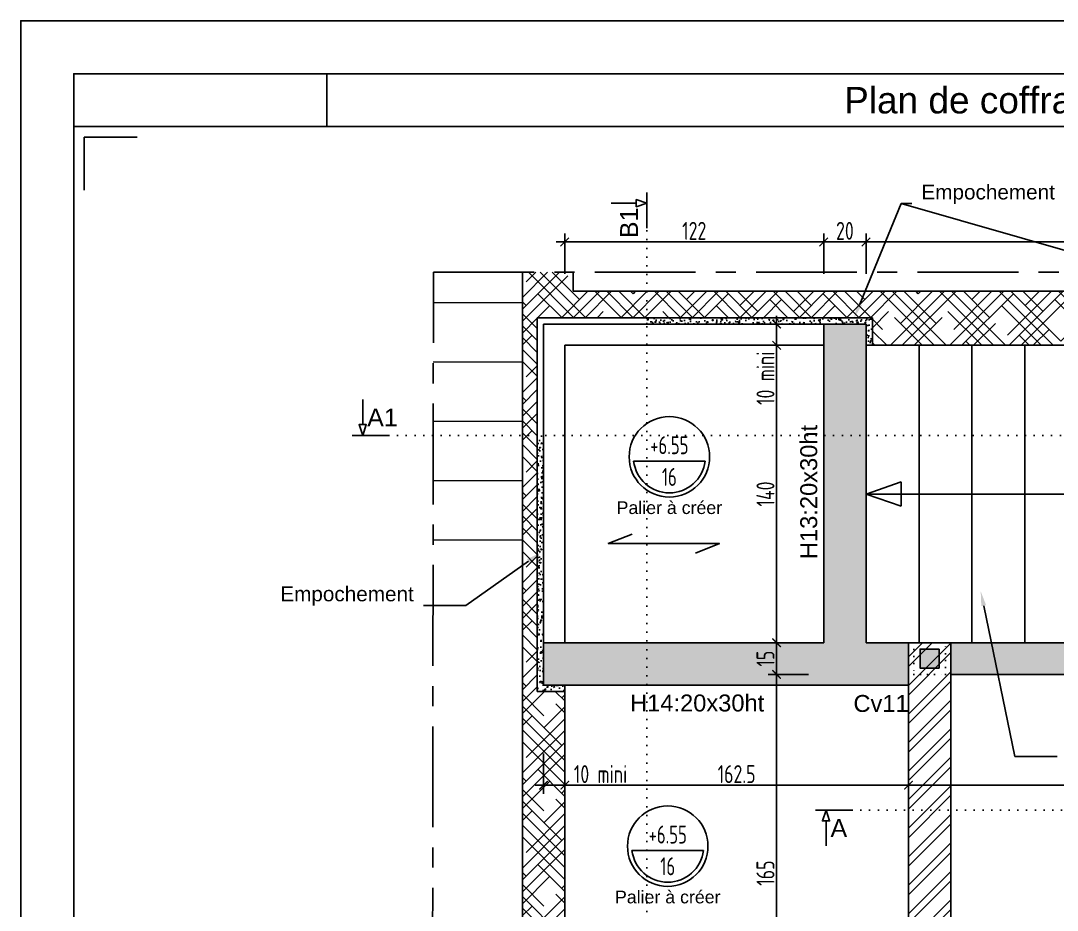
# Model space of a CAD drawing. Header units: millimetres. Extents: x -14819 to 43195, y -10328 to 20814.
# Drawn here: x 19364.7 to 19854.2, y 3752.5 to 4172.4 of the extents above; entities that cross this region are included whole.
import ezdxf
from ezdxf import colors
from ezdxf.entities.mleader import LeaderData, LeaderLine
from ezdxf.enums import TextEntityAlignment as Align
from ezdxf.math import Vec2, Vec3

# ---------------------------------------------------------------- set-up
doc = ezdxf.new("R2010")
doc.units = ezdxf.units.MM
doc.header["$PDMODE"] = 3
doc.linetypes.add('AXES', pattern=[50.8, 31.75, -6.35, 6.35, -6.35])
doc.linetypes.add('POINTILLE', pattern=[6.35, 0, -6.35])
for name, color, linetype in [('-SOCNA- 0', 255, 'Continuous'), ('-SOCNA- Divers', 7, 'Continuous'), ('-SOCNA- Text', 255, 'Continuous'), ('-SOCNA- Textes', 7, 'Continuous')]:
    doc.layers.add(name, color=color, linetype=linetype)
for name, color, linetype, lineweight in [('-SOCNA- Fer- Coffrage', 173, 'Continuous', 25), ('Escalier', 8, 'Continuous', 18), ('Mur_coupe', 7, 'Continuous', 25)]:
    doc.layers.add(name, color=color, linetype=linetype, lineweight=lineweight)
doc.layers.add('-SOCNA- Visible', color=66, linetype='Continuous', plot=False)
doc.styles.add('-ST-Arial', font='arial.ttf')
doc.styles.add('-ST-Isocp', font='isocp.shx', dxfattribs={"width": 0.8})
doc.styles.add('SOCNA- Arial', font='arial.ttf')
doc.linetypes.add('ZIGZAG', pattern='A,0.00254,-5.08,[131,ltypeshp.shx,S=5.08,R=0,X=-5.08,Y=0],-10.16,[131,ltypeshp.shx,S=5.08,R=180,X=5.08,Y=0],-5.08', length=20.32254)
doc.dimstyles.new('Copie de -ST-25s', dxfattribs={"dimtxt": 8.5, "dimasz": 4, "dimexe": 4, "dimexo": 5, "dimgap": 1, "dimtad": 1, "dimdec": 1, "dimrnd": 0.5, "dimdsep": 46, "dimtxsty": '-ST-Isocp', "dimblk": 'ARCHTICK', "dimcen": 1.5, "dimdle": 4, "dimclrd": 30, "dimclre": 30, "dimclrt": 6, "dimadec": 1, "dimazin": 0, "dimtfac": 1, "dimtdec": 1, "dimtofl": 0, "dimtmove": 0, "dimatfit": 3, "dimfxl": 15, "dimfxlon": 1, "dimtolj": 1, "dimtzin": 0, "dimlwd": -1, "dimlwe": -1, "dimarcsym": 0})
pattern_1 = [(50, (-16648.853, 473.8736), (5.46554007, -0.47817257), [0.5715, -6.2865]), (355, (-16648.853, 473.8736), (-1.0573026, 5.7317054), [0.4572, -5.0292175]), (100.451445, (-16648.3976, 473.834), (4.4082374, 5.25353256), [0.4857003, -5.3427073]), (46.1842, (-16648.853, 475.3976), (8.1323712, -1.2612698), [0.85725, -9.42975]), (96.635558, (-16648.1754, 475.2925), (7.122124, 7.4227837), [0.7285507, -8.0140682]), (351.18415, (-16648.853, 475.398), (7.122124, 7.4227837), [0.685799, -7.543792]), (21, (-16648.091, 475.0166), (4.54843174, -3.06795595), [0.5715, -6.2865]), (326, (-16648.091, 475.0166), (1.85406085, 5.525639), [0.4572, -5.0292]), (71.451445, (-16647.712, 474.761), (6.4024926, 2.4576831), [0.4857003, -5.3426981]), (37.5, (-16648.8531, 473.8736), (0.0926581, 2.53665117), [0, -4.96824, 0, -5.1054, 0, -5.04825]), (7.5, (-16648.853, 473.8736), (2.00458988, 3.00541724), [0, -2.91084, 0, -4.85394, 0, -1.92405]), (327.5, (-16650.5524, 473.8736), (4.06771786, -0.17186232), [0, -1.905, 0, -5.9436, 0, -7.8867]), (317.5, (-16651.3144, 473.8736), (4.44387544, 0.76279473), [0, -2.4765, 0, -3.94716, 0, -5.6007])]

# ---------------------------------------------------------------- blocks, each defined once
blk = doc.blocks.new('A$C22FF3420')
at = {"layer": 'Escalier', "color": 9}
for p, q in [((0, -14.53), (-42.04, -14.53)), ((0, -42.53), (-42.07, -42.53)), ((0, -70.53), (-42.11, -70.53)), ((0, -98.53), (-42.14, -98.53)), ((0, -126.53), (-42.17, -126.53))]:
    blk.add_line(p, q, dxfattribs=at)
blk = doc.blocks.new('_ArchTick')
at = {"color": 0, "linetype": 'ByBlock', "const_width": 0.15}
blk.add_lwpolyline([(-0.5, -0.5), (0.5, 0.5)], dxfattribs=at)
blk = doc.blocks.new('*D364')
at = {"layer": '-SOCNA- Fer- Coffrage', "color": 30, "ltscale": 1.5, "transparency": 16777216}
for p, q in [((19721.64, 3867.79), (19721.64, 3694.79)), ((19736.64, 3863.79), (19717.64, 3863.79)), ((19723.75, 3698.79), (19717.64, 3698.79))]:
    blk.add_line(p, q, dxfattribs=at)
at = {"layer": 'Defpoints', "color": 0, "ltscale": 1.5, "transparency": 16777216}
for p in [(19804.98, 3863.79), (19721.64, 3698.79), (19783.9, 3698.79, -195)]:
    blk.add_point(p, dxfattribs=at)
at = {"layer": '-SOCNA- Fer- Coffrage', "color": 30, "ltscale": 1.5, "transparency": 16777216, "xscale": 4, "yscale": 4, "zscale": 4}
for p, rotation in [((19721.64, 3863.79), 90), ((19721.64, 3698.79), 270)]:
    blk.add_blockref('_ArchTick', p, dxfattribs=dict(at, rotation=rotation))
at = {"layer": '-SOCNA- Fer- Coffrage', "color": 6, "ltscale": 1.5, "transparency": 16777216, "insert": (19716.39, 3770.02), "char_height": 8.5, "attachment_point": 5, "rotation": 90, "style": '-ST-Isocp'}
blk.add_mtext('\\A1;165', dxfattribs=at)
blk = doc.blocks.new('*D365')
at = {"layer": '-SOCNA- Fer- Coffrage', "color": 30, "ltscale": 1.5, "transparency": 16777216}
for p, q in [((19721.64, 3859.79), (19721.64, 3882.79)), ((19736.64, 3878.79), (19717.64, 3878.79)), ((19736.64, 3863.79), (19717.64, 3863.79))]:
    blk.add_line(p, q, dxfattribs=at)
at = {"layer": 'Defpoints', "color": 0, "ltscale": 1.5, "transparency": 16777216}
for p in [(19721.64, 3878.79), (19804.98, 3878.79), (19804.98, 3863.79)]:
    blk.add_point(p, dxfattribs=at)
at = {"layer": '-SOCNA- Fer- Coffrage', "color": 30, "ltscale": 1.5, "transparency": 16777216, "xscale": 4, "yscale": 4, "zscale": 4}
for p, rotation in [((19721.64, 3878.79), 90), ((19721.64, 3863.79), 270)]:
    blk.add_blockref('_ArchTick', p, dxfattribs=dict(at, rotation=rotation))
at = {"layer": '-SOCNA- Fer- Coffrage', "color": 6, "ltscale": 1.5, "transparency": 16777216, "insert": (19716.39, 3871.29), "char_height": 8.5, "attachment_point": 5, "rotation": 90, "style": '-ST-Isocp'}
blk.add_mtext('\\A1;15', dxfattribs=at)
blk = doc.blocks.new('*D368')
at = {"layer": '-SOCNA- Fer- Coffrage', "color": 30, "ltscale": 1.5, "transparency": 16777216}
for p, q in [((19621.6, 3630.36), (19621.6, 3611.36)), ((19783.9, 3626.15), (19783.9, 3611.36)), ((19617.6, 3615.36), (19787.9, 3615.36))]:
    blk.add_line(p, q, dxfattribs=at)
at = {"layer": 'Defpoints', "color": 0, "ltscale": 1.5, "transparency": 16777216}
for p in [(19783.9, 3853.02, -195), (19621.6, 3677.02), (19783.9, 3615.36)]:
    blk.add_point(p, dxfattribs=at)
at = {"layer": '-SOCNA- Fer- Coffrage', "color": 30, "ltscale": 1.5, "transparency": 16777216, "xscale": 4, "yscale": 4, "zscale": 4, "rotation": 180}
blk.add_blockref('_ArchTick', (19621.6, 3615.36), dxfattribs=at)
at = {"layer": '-SOCNA- Fer- Coffrage', "color": 30, "ltscale": 1.5, "transparency": 16777216, "xscale": 4, "yscale": 4, "zscale": 4}
blk.add_blockref('_ArchTick', (19783.9, 3615.36), dxfattribs=at)
at = {"layer": '-SOCNA- Fer- Coffrage', "color": 6, "ltscale": 1.5, "transparency": 16777216, "insert": (19702.75, 3620.62), "char_height": 8.5, "attachment_point": 5, "style": '-ST-Isocp'}
blk.add_mtext('\\A1;162.5', dxfattribs=at)
blk = doc.blocks.new('*U331')
at = {"layer": '-SOCNA- Divers', "color": 8}
for p, q in [((-760.7, 0), (-720.7, 0)), ((12, 0), (-28, 0))]:
    blk.add_line(p, q, dxfattribs=at)
at = {"layer": '-SOCNA- Divers', "color": 221, "linetype": 'POINTILLE', "ltscale": 1.5}
blk.add_line((0, 0), (-748.7, 0), dxfattribs=at)
at = {"layer": '-SOCNA- Divers'}
for points in [[(-748.7, 12), (-748.7, 40)], [(0, 12), (0, 40)]]:
    blk.add_lwpolyline(points, dxfattribs=at)
for points in [[(-748.7, 0), (-752.7, 12), (-744.7, 12)], [(0, 0), (4, 12), (-4, 12)]]:
    blk.add_lwpolyline(points, close=True, dxfattribs=at)
at = {"layer": '-SOCNA- Divers', "style": '-ST-Arial'}
blk.add_attdef('REP2', text='', height=20, rotation=180, dxfattribs=at).set_placement((-743.7, 19.7), align=Align.MIDDLE_RIGHT)
blk.add_attdef('REP1', text='', height=20, rotation=180, dxfattribs=at).set_placement((-5, 19.7), align=Align.MIDDLE_LEFT)
blk = doc.blocks.new('*U343')
at = {"layer": '-SOCNA- Divers', "color": 221, "linetype": 'POINTILLE', "ltscale": 1.5}
blk.add_line((0, 0), (-1407.5, 0), dxfattribs=at)
at = {"layer": '-SOCNA- Divers', "color": 8}
for p, q in [((12, 0), (-28, 0)), ((-1419.5, 0), (-1379.5, 0))]:
    blk.add_line(p, q, dxfattribs=at)
at = {"layer": '-SOCNA- Divers'}
for points in [[(0, 0), (4, -12), (-4, -12)], [(-1407.5, 0), (-1411.5, -12), (-1403.5, -12)]]:
    blk.add_lwpolyline(points, close=True, dxfattribs=at)
for points in [[(-1407.5, -12), (-1407.5, -40)], [(0, -12), (0, -40)]]:
    blk.add_lwpolyline(points, dxfattribs=at)
at = {"layer": '-SOCNA- Divers', "style": '-ST-Arial'}
blk.add_attdef('REP2', text='', height=20, rotation=180, dxfattribs=at).set_placement((-1402.5, -20), align=Align.MIDDLE_RIGHT)
blk.add_attdef('REP1', text='', height=20, rotation=180, dxfattribs=at).set_placement((-5, -20), align=Align.MIDDLE_LEFT)
blk = doc.blocks.new('*D354')
at = {"layer": '-SOCNA- Fer- Coffrage', "color": 30, "ltscale": 1.5, "transparency": 16777216}
for p, q in [((19611.6, 3826.52), (19611.6, 3807.52)), ((19621.6, 3826.52), (19621.6, 3807.52)), ((19607.6, 3811.52), (19621.6, 3811.52)), ((19621.6, 3811.52), (19651.4, 3811.52))]:
    blk.add_line(p, q, dxfattribs=at)
at = {"layer": 'Defpoints', "color": 0, "ltscale": 1.5, "transparency": 16777216}
for p in [(19611.6, 3858.79), (19621.6, 3858.79), (19621.6, 3811.52)]:
    blk.add_point(p, dxfattribs=at)
at = {"layer": '-SOCNA- Fer- Coffrage', "color": 30, "ltscale": 1.5, "transparency": 16777216, "xscale": 4, "yscale": 4, "zscale": 4, "rotation": 180}
blk.add_blockref('_ArchTick', (19611.6, 3811.52), dxfattribs=at)
at = {"layer": '-SOCNA- Fer- Coffrage', "color": 30, "ltscale": 1.5, "transparency": 16777216, "xscale": 4, "yscale": 4, "zscale": 4}
blk.add_blockref('_ArchTick', (19621.6, 3811.52), dxfattribs=at)
at = {"layer": '-SOCNA- Fer- Coffrage', "color": 6, "ltscale": 1.5, "transparency": 16777216, "insert": (19638.5, 3816.77), "char_height": 8.5, "attachment_point": 5, "style": '-ST-Isocp'}
blk.add_mtext('\\A1;10 mini', dxfattribs=at)
blk = doc.blocks.new('*U341')
at = {"layer": '-SOCNA- Divers', "color": 221, "linetype": 'POINTILLE', "ltscale": 1.5}
blk.add_line((0, 0), (-1723.6, 0), dxfattribs=at)
at = {"layer": '-SOCNA- Divers', "color": 8}
blk.add_line((12, 0), (-28, 0), dxfattribs=at)
at = {"layer": '-SOCNA- Divers'}
blk.add_lwpolyline([(0, 0), (4, -12), (-4, -12)], close=True, dxfattribs=at)
blk.add_lwpolyline([(0, -12), (0, -40)], dxfattribs=at)
at = {"layer": '-SOCNA- Divers', "style": '-ST-Arial'}
blk.add_attdef('REP2', text='', height=20, rotation=180, dxfattribs=at).set_placement((-1718.6, -20), align=Align.MIDDLE_RIGHT)
blk.add_attdef('REP1', text='', height=20, rotation=180, dxfattribs=at).set_placement((-5, -20), align=Align.MIDDLE_LEFT)
blk = doc.blocks.new('*U340')
at = {"layer": '-SOCNA- 0', "color": 7}
for p, q in [((289.15, 1385), (289.15, 1435)), ((50, 1385), (2050, 1385))]:
    blk.add_line(p, q, dxfattribs=at)
blk.add_lwpolyline([(50, 50), (2050, 50), (2050, 1435), (50, 1435)], close=True, dxfattribs=at)
at = {"layer": '-SOCNA- Visible', "color": 7}
for q in [(110, 1375), (60, 1325)]:
    blk.add_line((60, 1375), q, dxfattribs=at)
at = {"layer": '-SOCNA- Visible'}
blk.add_lwpolyline([(0, 0), (2100, 0), (2100, 1485), (0, 1485)], close=True, dxfattribs=at)
at = {"layer": '-SOCNA- Text', "color": 7, "style": 'SOCNA- Arial'}
for tag, p in [('TITRE', (1050, 1410)), ('INDICE', (2024.88, 1410))]:
    blk.add_attdef(tag, text='', height=25, dxfattribs=at).set_placement(p, align=Align.MIDDLE_CENTER)
for tag, p in [("NOM_D'AFFAIRE", (160, 70)), ('PLAN', (1824.83, 70))]:
    blk.add_attdef(tag, text='', height=15, dxfattribs=at).set_placement(p, align=Align.MIDDLE_LEFT)
blk = doc.blocks.new('*U333')
at = {"layer": '-SOCNA- Textes', "color": 1}
for p, q in [((-77, 6.33), (-77, 6.33)), ((-11.81, -19.02), (-79.34, -19.02)), ((-11.96, -32.75), (-11.96, -32.75))]:
    blk.add_line(p, q, dxfattribs=at)
blk.add_circle((-45.57, -15.02), 38, dxfattribs=at)
blk.add_arc((-45.57, -15.02), 34, 186.75633, 353.24367, dxfattribs=at)
at = {"layer": '-SOCNA- Textes', "color": 6, "style": '-ST-Isocp', "width": 0.75}
blk.add_attdef('NIVEAU_FINI', text='', height=14, dxfattribs=at).set_placement((-45.57, 32.72), align=Align.MIDDLE_CENTER)
at = {"layer": '-SOCNA- Textes', "style": '-ST-Isocp', "width": 0.75}
for tag, p in [('NIVEAU_BRUT', (-45.57, -4.02)), ('EPAISSEUR_DE_LA_DALLE', (-45.57, -34.02))]:
    blk.add_attdef(tag, text='', height=17, dxfattribs=at).set_placement(p, align=Align.MIDDLE_CENTER)
at = {"layer": '-SOCNA- Textes', "color": 6, "style": '-ST-Arial'}
blk.add_attdef('INFO', text='', height=12, dxfattribs=at).set_placement((-45.57, -63.02), align=Align.MIDDLE_CENTER)
blk = doc.blocks.new('*D356')
at = {"layer": '-SOCNA- Fer- Coffrage', "color": 30, "ltscale": 1.5, "transparency": 16777216}
for p, q in [((19723.75, 4019.17), (19717.64, 4019.17)), ((19721.64, 3874.79), (19721.64, 4023.17)), ((19736.64, 3878.79), (19717.64, 3878.79))]:
    blk.add_line(p, q, dxfattribs=at)
at = {"layer": 'Defpoints', "color": 0, "ltscale": 1.5, "transparency": 16777216}
for p in [(19721.64, 4019.17), (19783.9, 4019.17, 195), (19788.9, 3878.79)]:
    blk.add_point(p, dxfattribs=at)
at = {"layer": '-SOCNA- Fer- Coffrage', "color": 30, "ltscale": 1.5, "transparency": 16777216, "xscale": 4, "yscale": 4, "zscale": 4}
for p, rotation in [((19721.64, 4019.17), 90), ((19721.64, 3878.79), 270)]:
    blk.add_blockref('_ArchTick', p, dxfattribs=dict(at, rotation=rotation))
at = {"layer": '-SOCNA- Fer- Coffrage', "color": 6, "ltscale": 1.5, "transparency": 16777216, "insert": (19716.39, 3948.98), "char_height": 8.5, "attachment_point": 5, "rotation": 90, "style": '-ST-Isocp'}
blk.add_mtext('\\A1;140', dxfattribs=at)
blk = doc.blocks.new('*D357')
at = {"layer": '-SOCNA- Fer- Coffrage', "color": 30, "ltscale": 1.5, "transparency": 16777216}
for p, q in [((19723.75, 4029.17), (19717.64, 4029.17)), ((19721.64, 4015.17), (19721.64, 4033.17)), ((19723.75, 4019.17), (19717.64, 4019.17))]:
    blk.add_line(p, q, dxfattribs=at)
at = {"layer": 'Defpoints', "color": 0, "ltscale": 1.5, "transparency": 16777216}
for p in [(19721.64, 4029.17), (19783.9, 4029.17, 195), (19783.9, 4019.17, 195)]:
    blk.add_point(p, dxfattribs=at)
at = {"layer": '-SOCNA- Fer- Coffrage', "color": 30, "ltscale": 1.5, "transparency": 16777216, "xscale": 4, "yscale": 4, "zscale": 4}
for p, rotation in [((19721.64, 4029.17), 90), ((19721.64, 4019.17), 270)]:
    blk.add_blockref('_ArchTick', p, dxfattribs=dict(at, rotation=rotation))
at = {"layer": '-SOCNA- Fer- Coffrage', "color": 6, "ltscale": 1.5, "transparency": 16777216, "insert": (19716.39, 4003.63), "char_height": 8.5, "attachment_point": 5, "rotation": 90, "style": '-ST-Isocp'}
blk.add_mtext('\\A1;10 mini', dxfattribs=at)
blk = doc.blocks.new('*D358')
at = {"layer": '-SOCNA- Fer- Coffrage', "color": 30, "ltscale": 1.5, "transparency": 16777216}
for p, q in [((19783.9, 3826.52), (19783.9, 3807.52)), ((19617.6, 3811.52), (19787.9, 3811.52)), ((19621.6, 3812.35), (19621.6, 3807.52))]:
    blk.add_line(p, q, dxfattribs=at)
at = {"layer": 'Defpoints', "color": 0, "ltscale": 1.5, "transparency": 16777216}
for p in [(19621.6, 3858.79, 195), (19783.9, 3858.79), (19783.9, 3811.52)]:
    blk.add_point(p, dxfattribs=at)
at = {"layer": '-SOCNA- Fer- Coffrage', "color": 30, "ltscale": 1.5, "transparency": 16777216, "xscale": 4, "yscale": 4, "zscale": 4, "rotation": 180}
blk.add_blockref('_ArchTick', (19621.6, 3811.52), dxfattribs=at)
at = {"layer": '-SOCNA- Fer- Coffrage', "color": 30, "ltscale": 1.5, "transparency": 16777216, "xscale": 4, "yscale": 4, "zscale": 4}
blk.add_blockref('_ArchTick', (19783.9, 3811.52), dxfattribs=at)
at = {"layer": '-SOCNA- Fer- Coffrage', "color": 6, "ltscale": 1.5, "transparency": 16777216, "insert": (19702.75, 3816.77), "char_height": 8.5, "attachment_point": 5, "style": '-ST-Isocp'}
blk.add_mtext('\\A1;162.5', dxfattribs=at)
blk = doc.blocks.new('*D359')
at = {"layer": '-SOCNA- Fer- Coffrage', "color": 30, "ltscale": 1.5, "transparency": 16777216}
for p, q in [((19783.9, 3823.56), (19783.9, 3807.52)), ((19983.9, 3826.52), (19983.9, 3807.52)), ((19779.9, 3811.52), (19987.9, 3811.52))]:
    blk.add_line(p, q, dxfattribs=at)
at = {"layer": 'Defpoints', "color": 0, "ltscale": 1.5, "transparency": 16777216}
for p in [(19783.9, 3828.56), (19983.9, 3832.05), (19983.9, 3811.52)]:
    blk.add_point(p, dxfattribs=at)
at = {"layer": '-SOCNA- Fer- Coffrage', "color": 30, "ltscale": 1.5, "transparency": 16777216, "xscale": 4, "yscale": 4, "zscale": 4, "rotation": 180}
blk.add_blockref('_ArchTick', (19783.9, 3811.52), dxfattribs=at)
at = {"layer": '-SOCNA- Fer- Coffrage', "color": 30, "ltscale": 1.5, "transparency": 16777216, "xscale": 4, "yscale": 4, "zscale": 4}
blk.add_blockref('_ArchTick', (19983.9, 3811.52), dxfattribs=at)
at = {"layer": '-SOCNA- Fer- Coffrage', "color": 6, "ltscale": 1.5, "transparency": 16777216, "insert": (19883.9, 3816.77), "char_height": 8.5, "attachment_point": 5, "style": '-ST-Isocp'}
blk.add_mtext('\\A1;200', dxfattribs=at)
blk = doc.blocks.new('A$C5A907F53')
at = {"layer": '-SOCNA- Fer- Coffrage', "ltscale": 1.5}
h = blk.add_hatch(color=244, dxfattribs=at)
h.dxf.hatch_style = 1
h.paths.add_polyline_path([(-3, 3), (-3, 12), (-12, 12), (-12, 3)])
at = {"layer": '-SOCNA- Fer- Coffrage', "color": 173, "ltscale": 1.5}
blk.add_lwpolyline([(-12, 12), (-3, 12), (-3, 3), (-12, 3)], close=True, dxfattribs=at)
at = {"layer": '-SOCNA- Visible', "color": 173, "linetype": 'POINTILLE', "ltscale": 0.5}
blk.add_lwpolyline([(-15, 15), (0, 15), (0, 0), (-15, 0)], close=True, dxfattribs=at)
blk = doc.blocks.new('A$C18E16860')
at = {"layer": '-SOCNA- Fer- Coffrage', "ltscale": 1.5}
h = blk.add_hatch(dxfattribs=at)
h.set_pattern_fill('ANSI32', color=8)
h.set_pattern_definition([(45, (-35558.8295, -8405.841), (-6.735192, 6.735192), []), (45, (-35554.339, -8405.841), (-6.735192, 6.735192), [])])
h.paths.add_polyline_path([(202.87, 0), (202.87, -200), (222.87, -200), (222.87, 0)])
h.paths.add_polyline_path([(42.87, -200), (42.87, 0), (22.87, 0), (22.87, -200)])
h = blk.add_hatch(color=54, dxfattribs=at)
h.dxf.hatch_style = 1
h.paths.add_polyline_path([(202.87, 0), (42.87, 0), (42.87, -15), (202.87, -15)])
h = blk.add_hatch(color=54, dxfattribs=at)
h.dxf.hatch_style = 1
h.paths.add_polyline_path([(122.67, -100.38), (163.18, -89.49), (110.22, -89.49), (110.22, -147.21)])
h = blk.add_hatch(color=54, dxfattribs=at)
h.dxf.hatch_style = 1
h.paths.add_polyline_path([(202.87, -180), (42.87, -180), (42.87, -200), (202.87, -200)])
at = {"layer": '-SOCNA- Fer- Coffrage', "color": 4, "ltscale": 1.5}
for p, q in [((22.87, -200), (22.87, 0)), ((42.87, 0), (22.87, 0)), ((42.87, -200), (42.87, 0)), ((202.87, 0), (202.87, -200)), ((202.87, 0), (222.87, 0)), ((222.87, 0), (222.87, -200)), ((22.87, -200), (42.87, -200)), ((222.87, -200), (202.87, -200))]:
    blk.add_line(p, q, dxfattribs=at)
at = {"layer": '-SOCNA- Fer- Coffrage', "color": 2, "ltscale": 1.5}
for p, q in [((42.87, 0), (202.87, 0)), ((42.87, -15), (202.87, -15)), ((42.87, -180), (202.87, -180)), ((42.87, -200), (202.87, -200))]:
    blk.add_line(p, q, dxfattribs=at)
at = {"layer": '-SOCNA- Fer- Coffrage', "color": 8, "ltscale": 1.5}
blk.add_lwpolyline([(110.22, -89.49), (163.18, -89.49), (122.67, -100.38), (110.22, -147.21)], close=True, dxfattribs=at)
at = {"layer": '-SOCNA- Fer- Coffrage', "color": 173, "ltscale": 1.5, "xscale": -1}
blk.add_blockref('A$C5A907F53', (25.37, -15), dxfattribs=at)
at = {"layer": '-SOCNA- Fer- Coffrage', "color": 173, "ltscale": 1.5}
blk.add_blockref('A$C5A907F53', (220.37, -15), dxfattribs=at)
at = {"layer": '-SOCNA- Fer- Coffrage', "color": 173, "ltscale": 1.5, "rotation": 180}
blk.add_blockref('A$C5A907F53', (25.37, -182.5), dxfattribs=at)
at = {"layer": '-SOCNA- Fer- Coffrage', "color": 173, "ltscale": 1.5, "xscale": -1, "rotation": 180}
blk.add_blockref('A$C5A907F53', (220.37, -182.5), dxfattribs=at)
blk = doc.blocks.new('*D361')
at = {"layer": '-SOCNA- Fer- Coffrage', "color": 30, "ltscale": 1.5, "transparency": 16777216}
for p, q in [((19967.9, 4067.96), (19759.9, 4067.96)), ((19763.9, 4052.96), (19763.9, 4071.96)), ((19963.9, 4052.96), (19963.9, 4071.96))]:
    blk.add_line(p, q, dxfattribs=at)
at = {"layer": 'Defpoints', "color": 0, "ltscale": 1.5, "transparency": 16777216}
for p in [(19763.9, 4067.96), (19763.9, 4008.34), (19963.9, 4008.34)]:
    blk.add_point(p, dxfattribs=at)
at = {"layer": '-SOCNA- Fer- Coffrage', "color": 30, "ltscale": 1.5, "transparency": 16777216, "xscale": 4, "yscale": 4, "zscale": 4, "rotation": 180}
blk.add_blockref('_ArchTick', (19763.9, 4067.96), dxfattribs=at)
at = {"layer": '-SOCNA- Fer- Coffrage', "color": 30, "ltscale": 1.5, "transparency": 16777216, "xscale": 4, "yscale": 4, "zscale": 4}
blk.add_blockref('_ArchTick', (19963.9, 4067.96), dxfattribs=at)
at = {"layer": '-SOCNA- Fer- Coffrage', "color": 6, "ltscale": 1.5, "transparency": 16777216, "insert": (19863.9, 4073.21), "char_height": 8.5, "attachment_point": 5, "style": '-ST-Isocp'}
blk.add_mtext('\\A1;200', dxfattribs=at)
blk = doc.blocks.new('*D362')
at = {"layer": '-SOCNA- Fer- Coffrage', "color": 30, "ltscale": 1.5, "transparency": 16777216}
for p, q in [((19747.9, 4067.96), (19617.6, 4067.96)), ((19621.6, 4052.96), (19621.6, 4071.96)), ((19743.9, 4052.96), (19743.9, 4071.96))]:
    blk.add_line(p, q, dxfattribs=at)
at = {"layer": 'Defpoints', "color": 0, "ltscale": 1.5, "transparency": 16777216}
for p in [(19621.6, 4067.96), (19621.6, 4013.89), (19743.9, 4013.89)]:
    blk.add_point(p, dxfattribs=at)
at = {"layer": '-SOCNA- Fer- Coffrage', "color": 30, "ltscale": 1.5, "transparency": 16777216, "xscale": 4, "yscale": 4, "zscale": 4, "rotation": 180}
blk.add_blockref('_ArchTick', (19621.6, 4067.96), dxfattribs=at)
at = {"layer": '-SOCNA- Fer- Coffrage', "color": 30, "ltscale": 1.5, "transparency": 16777216, "xscale": 4, "yscale": 4, "zscale": 4}
blk.add_blockref('_ArchTick', (19743.9, 4067.96), dxfattribs=at)
at = {"layer": '-SOCNA- Fer- Coffrage', "color": 6, "ltscale": 1.5, "transparency": 16777216, "insert": (19682.75, 4073.21), "char_height": 8.5, "attachment_point": 5, "style": '-ST-Isocp'}
blk.add_mtext('\\A1;122', dxfattribs=at)
blk = doc.blocks.new('*D363')
at = {"layer": '-SOCNA- Fer- Coffrage', "color": 30, "ltscale": 1.5, "transparency": 16777216}
for p, q in [((19739.9, 4067.96), (19767.9, 4067.96)), ((19743.9, 4052.96), (19743.9, 4071.96)), ((19763.9, 4052.96), (19763.9, 4071.96))]:
    blk.add_line(p, q, dxfattribs=at)
at = {"layer": 'Defpoints', "color": 0, "ltscale": 1.5, "transparency": 16777216}
for p in [(19763.9, 4067.96), (19743.9, 4013.89), (19763.9, 4008.34)]:
    blk.add_point(p, dxfattribs=at)
at = {"layer": '-SOCNA- Fer- Coffrage', "color": 30, "ltscale": 1.5, "transparency": 16777216, "xscale": 4, "yscale": 4, "zscale": 4, "rotation": 180}
blk.add_blockref('_ArchTick', (19743.9, 4067.96), dxfattribs=at)
at = {"layer": '-SOCNA- Fer- Coffrage', "color": 30, "ltscale": 1.5, "transparency": 16777216, "xscale": 4, "yscale": 4, "zscale": 4}
blk.add_blockref('_ArchTick', (19763.9, 4067.96), dxfattribs=at)
at = {"layer": '-SOCNA- Fer- Coffrage', "color": 6, "ltscale": 1.5, "transparency": 16777216, "insert": (19753.9, 4073.21), "char_height": 8.5, "attachment_point": 5, "style": '-ST-Isocp'}
blk.add_mtext('\\A1;20', dxfattribs=at)
blk = doc.blocks.new('-ST-portée_2_appuis')
at = {"layer": '-SOCNA- Divers'}
blk.add_lwpolyline([(-20, 6), (-35, 0), (35, 0), (20, -6)], dxfattribs=at)
blk = doc.blocks.new('A$C4DED6073')
at = {"layer": '-SOCNA- Divers'}
blk.add_blockref('-ST-portée_2_appuis', (0, 0), dxfattribs=at)
blk = doc.blocks.new('A$C2408086A')
at = {"color": 2, "ltscale": 1.5, "xscale": 1.5, "yscale": 1.5, "zscale": 1.5, "rotation": 180}
blk.add_blockref('A$C4DED6073', (-52.5, 0), dxfattribs=at)

msp = doc.modelspace()

# ---------------------------------------------------------------- hatches: boundary and pattern name
at = {"layer": '-SOCNA- Fer- Coffrage', "ltscale": 1.5}
h = msp.add_hatch(dxfattribs=at)
h.set_pattern_fill('HOUND', color=8, scale=2.5, angle=45)
h.set_pattern_definition([(45, (-16648.853, 473.8736), (8.4189901, 14.0316502), [63.5, -31.75]), (135, (-16648.853, 473.8736), (8.4189901, -14.0316502), [63.5, -31.75])])
h.paths.add_polyline_path([(19865.9, 4019.17), (19921.87, 4019.17), (19921.87, 4044.67), (19660.41, 4044.67), (19660.41, 4032.17), (19766.9, 4032.17), (19766.9, 4019.17)])
h.paths.add_polyline_path([(19921.87, 4044.67), (19921.87, 4019.17), (19960.9, 4019.17), (19960.9, 4037.17), (19986.9, 4037.17), (19986.9, 4019.17), (20001.6, 4019.17), (20001.6, 4044.67)])
h.paths.add_polyline_path([(19601.6, 3976.67), (19608.6, 3976.67), (19608.6, 4032.17), (19660.41, 4032.17), (19660.41, 4044.67), (19625.6, 4044.67), (19625.6, 4053.69), (19601.6, 4053.69)])
h.paths.add_polyline_path([(19601.6, 3552.17), (19601.6, 3513.17), (19660.41, 3513.17), (19660.41, 3520.17), (19621.6, 3520.17), (19621.6, 3523.17), (19621.6, 3533.14), (19621.6, 3642.79), (19621.6, 3642.79), (19621.6, 3675.79), (19603.6, 3675.79), (19603.44, 3701.79), (19621.44, 3701.79), (19621.6, 3855.79), (19608.6, 3855.79), (19608.6, 3976.67), (19601.6, 3976.67)])
h = msp.add_hatch(dxfattribs=at)
h.set_pattern_fill('AR-CONC', color=30, scale=0.03)
h.set_pattern_definition(pattern_1)
h.paths.add_polyline_path([(19766.9, 4032.17), (19660.41, 4032.17), (19660.41, 4029.17), (19748.9, 4029.17), (19748.9, 4029.17), (19763.9, 4029.17), (19763.9, 4019.17), (19766.9, 4019.17)])
h = msp.add_hatch(color=54, dxfattribs=at)
h.dxf.hatch_style = 1
h.paths.add_polyline_path([(19763.9, 4029.17), (19743.9, 4029.17), (19743.9, 3878.79), (19763.9, 3878.79)])
h = msp.add_hatch(dxfattribs=at)
h.set_pattern_fill('AR-CONC', color=30, scale=0.03)
h.set_pattern_definition(pattern_1)
h.paths.add_polyline_path([(19611.6, 3976.67), (19608.6, 3976.67), (19608.6, 3855.79), (19621.6, 3855.79), (19621.72, 3858.79), (19611.72, 3858.79), (19611.6, 3868.79)])
h = msp.add_hatch(color=54, dxfattribs=at)
h.dxf.hatch_style = 1
h.paths.add_polyline_path([(19783.9, 3858.79), (19783.9, 3878.79), (19611.6, 3878.79), (19611.6, 3858.79)])

# ---------------------------------------------------------------- linework, layer by layer
at = {"layer": '-SOCNA- Fer- Coffrage', "color": 3, "linetype": 'ZIGZAG', "ltscale": 0.2}
for p, q in [((19766.9, 4032.17), (19608.6, 4032.17)), ((19608.6, 4032.17), (19608.6, 3855.79)), ((19766.9, 4019.17), (19766.9, 4032.17)), ((19608.6, 3855.79), (19621.6, 3855.79))]:
    msp.add_line(p, q, dxfattribs=at)
at = {"layer": '-SOCNA- Fer- Coffrage', "color": 173, "ltscale": 1.5}
for p, q in [((19611.6, 4029.17), (19611.6, 3878.79)), ((19788.9, 4019.17), (19788.9, 3878.79)), ((19813.9, 4019.17), (19813.9, 3878.79)), ((19838.9, 4019.17), (19838.9, 3878.79))]:
    msp.add_line(p, q, dxfattribs=at)
at = {"layer": '-SOCNA- Fer- Coffrage', "color": 2, "ltscale": 1.5}
for p, q in [((19743.9, 3878.79), (19743.9, 4029.17)), ((19763.9, 4029.17), (19743.9, 4029.17)), ((19763.9, 3878.79), (19763.9, 4029.17)), ((19743.9, 3878.79), (19611.6, 3878.79)), ((19611.6, 3878.79), (19611.6, 3858.79)), ((19763.9, 3878.79), (19783.9, 3878.79)), ((19783.9, 3858.79), (19611.6, 3858.79))]:
    msp.add_line(p, q, dxfattribs=at)
at = {"layer": '-SOCNA- Fer- Coffrage', "color": 8, "ltscale": 1.5}
for p, q in [((19763.9, 3948.98), (19780.52, 3954.78)), ((19780.52, 3954.78), (19780.52, 3948.98)), ((19763.9, 3948.98), (19963.9, 3948.98)), ((19763.9, 3948.98), (19780.52, 3943.18)), ((19780.52, 3943.18), (19780.52, 3948.98))]:
    msp.add_line(p, q, dxfattribs=at)
at = {"layer": '-SOCNA- Fer- Coffrage', "color": 2, "linetype": 'AXES', "ltscale": 1.5, "elevation": 2233.52}
msp.add_lwpolyline([(19559.58, 4053.69), (20216.48, 4053.69), (20215.79, 3486.88), (19558.88, 3486.88)], close=True, dxfattribs=at)
at = {"layer": '-SOCNA- Fer- Coffrage', "color": 173, "ltscale": 1.5, "elevation": 195}
msp.add_lwpolyline([(19743.9, 4029.17), (19743.9, 4029.17), (19611.6, 4029.17)], dxfattribs=at)
at = {"layer": 'Mur_coupe', "color": 4}
for p in [(19743.9, 4019.17), (19621.6, 3878.79)]:
    msp.add_line(p, (19621.6, 4019.17), dxfattribs=at)
at = {"layer": 'Mur_coupe', "color": 4, "elevation": 195, "flags": 128}
for points in [[(19601.6, 3552.17), (19601.6, 4053.69)], [(19625.6, 4044.67), (19625.6, 4053.69)], [(20001.6, 4044.67), (19625.6, 4044.67)], [(19865.9, 4019.17), (19763.9, 4019.17)], [(19621.6, 3698.79), (19621.6, 3858.79)]]:
    msp.add_lwpolyline(points, dxfattribs=at)

# ---------------------------------------------------------------- block references
at = {"layer": '-SOCNA- 0'}
ref = msp.add_blockref('*U340', (19364.68, 3429.89), dxfattribs=dict(at, xscale=0.5, yscale=0.5, zscale=0.5))
ref.add_attrib('TITRE', 'Plan de coffrage_Partie B_Pht R+1', dxfattribs={"layer": '-SOCNA- Text', "color": 7, "height": 12.5, "style": 'SOCNA- Arial'}).set_placement((19889.68, 4134.89), align=Align.MIDDLE_CENTER)
at = {"layer": '-SOCNA- Divers', "ltscale": 1.5, "xscale": 0.421875, "yscale": 0.421875, "zscale": 0.421875, "rotation": 270}
msp.add_blockref('*U343', (19660.41, 3492.5), dxfattribs=at).add_auto_attribs({'REP2': 'B1', 'REP1': 'B1'})
at = {"layer": '-SOCNA- Divers', "ltscale": 1.5}
ref = msp.add_blockref('*U341', (19526.19, 3976.67), dxfattribs=dict(at, xscale=0.421875, yscale=0.421875, zscale=0.421875, rotation=180))
ref.add_attrib('REP1', 'A1', dxfattribs={"height": 8.438, "style": '-ST-Arial'}).set_placement((19528.3, 3985.11), align=Align.MIDDLE_LEFT)
ref = msp.add_blockref('*U331', (19745, 3799.76), dxfattribs=dict(at, xscale=0.421875, yscale=0.421875, zscale=0.421875, rotation=180))
ref.add_attrib('REP2', 'A', dxfattribs={"height": 8.44, "rotation": 360, "style": '-ST-Arial'}).set_placement((20058.74, 3791.32), align=Align.MIDDLE_RIGHT)
ref.add_attrib('REP1', 'A', dxfattribs={"height": 8.44, "rotation": 360, "style": '-ST-Arial'}).set_placement((19747.11, 3791.32), align=Align.MIDDLE_LEFT)
at = {"layer": '-SOCNA- Fer- Coffrage', "color": 173, "ltscale": 1.5}
for name, p in [('A$C22FF3420', (19601.6, 4053.69, 195)), ('A$C18E16860', (19761.02, 3878.79))]:
    msp.add_blockref(name, p, dxfattribs=at)
at = {"layer": '-SOCNA- Fer- Coffrage', "color": 173, "ltscale": 1.5, "xscale": 0.5, "yscale": 0.5, "zscale": 0.5}
msp.add_blockref('A$C2408086A', (19694.64, 3925.6), dxfattribs=at)
at = {"layer": '-SOCNA- Textes', "ltscale": 1.5}
ref = msp.add_blockref('*U333', (19693.79, 3974.05), dxfattribs=dict(at, xscale=0.5, yscale=0.5, zscale=0.5))
ref.add_attrib('NIVEAU_BRUT', '+6.55', dxfattribs={"height": 8.5, "style": '-ST-Isocp', "width": 0.75}).set_placement((19671, 3972.04), align=Align.MIDDLE_CENTER)
ref.add_attrib('EPAISSEUR_DE_LA_DALLE', '16', dxfattribs={"height": 8.5, "style": '-ST-Isocp', "width": 0.75}).set_placement((19671, 3957.04), align=Align.MIDDLE_CENTER)
ref.add_attrib('INFO', 'Palier à créer', dxfattribs={"color": 6, "height": 6, "style": '-ST-Arial'}).set_placement((19671, 3942.54), align=Align.MIDDLE_CENTER)
ref = msp.add_blockref('*U333', (19693.01, 3790.26), dxfattribs=dict(at, xscale=0.5, yscale=0.5, zscale=0.5))
ref.add_attrib('NIVEAU_BRUT', '+6.55', dxfattribs={"height": 8.5, "style": '-ST-Isocp', "width": 0.75}).set_placement((19670.23, 3788.25), align=Align.MIDDLE_CENTER)
ref.add_attrib('EPAISSEUR_DE_LA_DALLE', '16', dxfattribs={"height": 8.5, "style": '-ST-Isocp', "width": 0.75}).set_placement((19670.23, 3773.25), align=Align.MIDDLE_CENTER)
ref.add_attrib('INFO', 'Palier à créer', dxfattribs={"color": 6, "height": 6, "style": '-ST-Arial'}).set_placement((19670.23, 3758.75), align=Align.MIDDLE_CENTER)

# ---------------------------------------------------------------- texts
at = {"layer": '-SOCNA- Fer- Coffrage', "color": 2, "style": '-ST-Arial'}
msp.add_text('H13:20x30ht', height=8, rotation=90, dxfattribs=at).set_placement((19740.81, 3918.25, 195))
for s, p in [('H14:20x30ht', (19652.44, 3846.34, 195)), ('Cv11', (19757.93, 3846.12))]:
    msp.add_text(s, height=8, dxfattribs=at).set_placement(p)

# ---------------------------------------------------------------- dimensions: what is measured, and where the dimension line sits
at = {"layer": '-SOCNA- Fer- Coffrage', "color": 4, "ltscale": 1.5}
dim = msp.add_linear_dim(base=(19621.6, 4067.96), p1=(19743.9, 4013.89), p2=(19621.6, 4013.89), dimstyle='Copie de -ST-25s', override={"dimrnd": 1}, dxfattribs=at)
dim.commit()
dim.dimension.update_dxf_attribs({"geometry": '*D362', "text_midpoint": (19682.75, 4073.21)})
at = {"layer": '-SOCNA- Fer- Coffrage', "color": 173, "ltscale": 1.5}
dim = msp.add_linear_dim(base=(19763.9, 4067.96), p1=(19743.9, 4013.89), p2=(19763.9, 4008.34), dimstyle='Copie de -ST-25s', override={"dimtmove": 1}, dxfattribs=at)
dim.commit()
dim.dimension.update_dxf_attribs({"geometry": '*D363', "text_midpoint": (19753.9, 4073.21)})
at = {"layer": '-SOCNA- Fer- Coffrage', "color": 4, "ltscale": 1.5}
for base, p1, p2, picture, middle in [((19763.9, 4067.96), (19963.9, 4008.34), (19763.9, 4008.34), '*D361', (19863.9, 4073.21)), ((19783.9, 3811.52), (19621.6, 3858.79, 195), (19783.9, 3858.79), '*D358', (19702.75, 3816.77)), ((19983.9, 3811.52), (19783.9, 3828.56), (19983.9, 3832.05), '*D359', (19883.9, 3816.77))]:
    dim = msp.add_linear_dim(base=base, p1=p1, p2=p2, dimstyle='Copie de -ST-25s', dxfattribs=at)
    dim.commit()
    dim.dimension.update_dxf_attribs({"geometry": picture, "text_midpoint": middle})
dim = msp.add_linear_dim(base=(19721.64, 4029.17), p1=(19783.9, 4019.17, 195), p2=(19783.9, 4029.17, 195), angle=90, text='<> mini', dimstyle='Copie de -ST-25s', override={"dimrnd": 1, "dimtmove": 1}, dxfattribs=at)
dim.commit()
dim.dimension.update_dxf_attribs({"geometry": '*D357', "text_midpoint": (19721.64, 4003.63), "dimtype": 160})
at = {"layer": '-SOCNA- Fer- Coffrage', "color": 173, "ltscale": 1.5}
dim = msp.add_linear_dim(base=(19721.64, 4019.17), p1=(19788.9, 3878.79), p2=(19783.9, 4019.17, 195), angle=90, dimstyle='Copie de -ST-25s', override={"dimrnd": 1}, dxfattribs=at)
dim.commit()
dim.dimension.update_dxf_attribs({"geometry": '*D356', "text_midpoint": (19716.39, 3948.98)})
at = {"layer": '-SOCNA- Fer- Coffrage', "color": 2, "ltscale": 1.5}
dim = msp.add_linear_dim(base=(19721.64, 3878.79, 195), p1=(19804.98, 3863.79, 195), p2=(19804.98, 3878.79, 195), angle=90, dimstyle='Copie de -ST-25s', dxfattribs=at)
dim.commit()
dim.dimension.update_dxf_attribs({"geometry": '*D365', "text_midpoint": (19716.39, 3871.29, 195)})
at = {"layer": '-SOCNA- Fer- Coffrage', "color": 173, "ltscale": 1.5}
dim = msp.add_linear_dim(base=(19721.64, 3698.79, 195), p1=(19804.98, 3863.79, 195), p2=(19783.9, 3698.79), angle=90, dimstyle='Copie de -ST-25s', override={"dimrnd": 1}, dxfattribs=at)
dim.commit()
dim.dimension.update_dxf_attribs({"geometry": '*D364', "text_midpoint": (19721.64, 3770.02, 195), "dimtype": 160})
at = {"layer": '-SOCNA- Fer- Coffrage', "color": 4, "ltscale": 1.5}
dim = msp.add_linear_dim(base=(19621.6, 3811.52, 195), p1=(19611.6, 3858.79, 195), p2=(19621.6, 3858.79, 195), text='<> mini', dimstyle='Copie de -ST-25s', dxfattribs=at)
dim.commit()
dim.dimension.update_dxf_attribs({"geometry": '*D354', "text_midpoint": (19638.5, 3816.77, 195)})
at = {"layer": '-SOCNA- Fer- Coffrage', "color": 173, "ltscale": 1.5}
dim = msp.add_linear_dim(base=(19783.9, 3615.36, 195), p1=(19621.6, 3677.02, 195), p2=(19783.9, 3853.02), dimstyle='Copie de -ST-25s', dxfattribs=at)
dim.commit()
dim.dimension.update_dxf_attribs({"geometry": '*D368', "text_midpoint": (19702.75, 3620.62, 195)})

# ---------------------------------------------------------------- leaders
at = {"layer": '-SOCNA- Fer- Coffrage', "color": 1, "ltscale": 1.5}
ml = msp.add_multileader_mtext('Standard', dxfattribs=at)
ml.set_content('Empochement', color=1, style='-ST-Arial')
ml.set_leader_properties(color=1, linetype='ByLayer', lineweight=-1)
ml.build(insert=Vec2(0, 0))
ml.multileader.update_dxf_attribs({"text_left_attachment_type": 7, "text_right_attachment_type": 7, "dogleg_length": 5, "arrow_head_size": 7})
ctx = ml.context
ctx.base_point, ctx.char_height, ctx.arrow_head_size, ctx.landing_gap_size, ctx.plane_origin = Vec3(19785.46, 4086.08), 7, 7, 5, Vec3(19747.67, 4066.15)
ctx.left_attachment, ctx.right_attachment, ctx.text_align_type = 7, 7, 1
notes = []
notes.append((ctx, [(1, (1, 1, 0), (19780.46, 4086.08), (1, 0), 5, [(2, [(19961.73, 4034.17)], 0, []), (1, [(19758.28, 4032.17)], 0, [])])]))
ctx.mtext.insert, ctx.mtext.defined_height, ctx.mtext.alignment, ctx.mtext.flow_direction = Vec3(19821.56, 4095.03), 1130.37, 2, 5
ml = msp.add_multileader_mtext('Standard', dxfattribs=at)
ml.set_content('Empochement', color=1, style='-ST-Arial')
ml.set_leader_properties(color=1, linetype='ByLayer', lineweight=-1)
ml.build(insert=Vec2(0, 0))
ml.multileader.update_dxf_attribs({"text_left_attachment_type": 7, "text_right_attachment_type": 7, "dogleg_length": 20, "arrow_head_size": 7})
ctx = ml.context
ctx.base_point, ctx.char_height, ctx.arrow_head_size, ctx.landing_gap_size, ctx.plane_origin = Vec3(19482.68, 3896.4), 7, 7, 5, Vec3(19486.52, 3876.46)
ctx.left_attachment, ctx.right_attachment, ctx.text_align_type = 7, 7, 1
notes.append((ctx, [(0, (1, 1, 0), (19574.89, 3896.4), (-1, 0), 20, [(0, [(19610.14, 3921.3)], 0, [])])]))
ctx.mtext.insert, ctx.mtext.defined_height, ctx.mtext.alignment, ctx.mtext.flow_direction = Vec3(19518.78, 3905.34), 1130.37, 2, 5
ml = msp.add_multileader_mtext('Standard', dxfattribs=at)
ml.set_content('Escalier à créer', color=1, style='-ST-Arial')
ml.set_leader_properties(color=1, linetype='ByLayer', lineweight=-1)
ml.build(insert=Vec2(0, 0))
ml.multileader.update_dxf_attribs({"text_left_attachment_type": 7, "text_right_attachment_type": 7, "dogleg_length": 20, "arrow_head_size": 7})
ctx = ml.context
ctx.base_point, ctx.char_height, ctx.arrow_head_size, ctx.landing_gap_size, ctx.plane_origin = Vec3(19854.15, 3825.07, 195), 7, 7, 5, Vec3(19857.42, 4047.39, 195)
ctx.left_attachment, ctx.right_attachment, ctx.text_align_type = 7, 7, 1
notes.append((ctx, [(1, (1, 1, 0), (19834.15, 3825.07, 195), (1, 0), 20, [(0, [(19818.03, 3903.13, 195)], 0, [])])]))
ctx.mtext.insert, ctx.mtext.defined_height, ctx.mtext.alignment, ctx.mtext.flow_direction = Vec3(19892.8, 3832.19, 195), 1130.37, 2, 5
for ctx, leaders in notes:
    for number, flags, end, landing, length, lines in leaders:
        leader = LeaderData()
        leader.index, (leader.has_last_leader_line, leader.has_dogleg_vector, leader.attachment_direction) = number, flags
        leader.last_leader_point, leader.dogleg_vector, leader.dogleg_length = Vec3(end), Vec3(landing), length
        for number, points, colour, breaks in lines:
            line = LeaderLine()
            line.index, line.vertices, line.color, line.breaks = number, Vec3.list(points), colors.encode_raw_color(colour), breaks
            leader.lines.append(line)
        ctx.leaders.append(leader)

doc.saveas('drawing.dxf')
